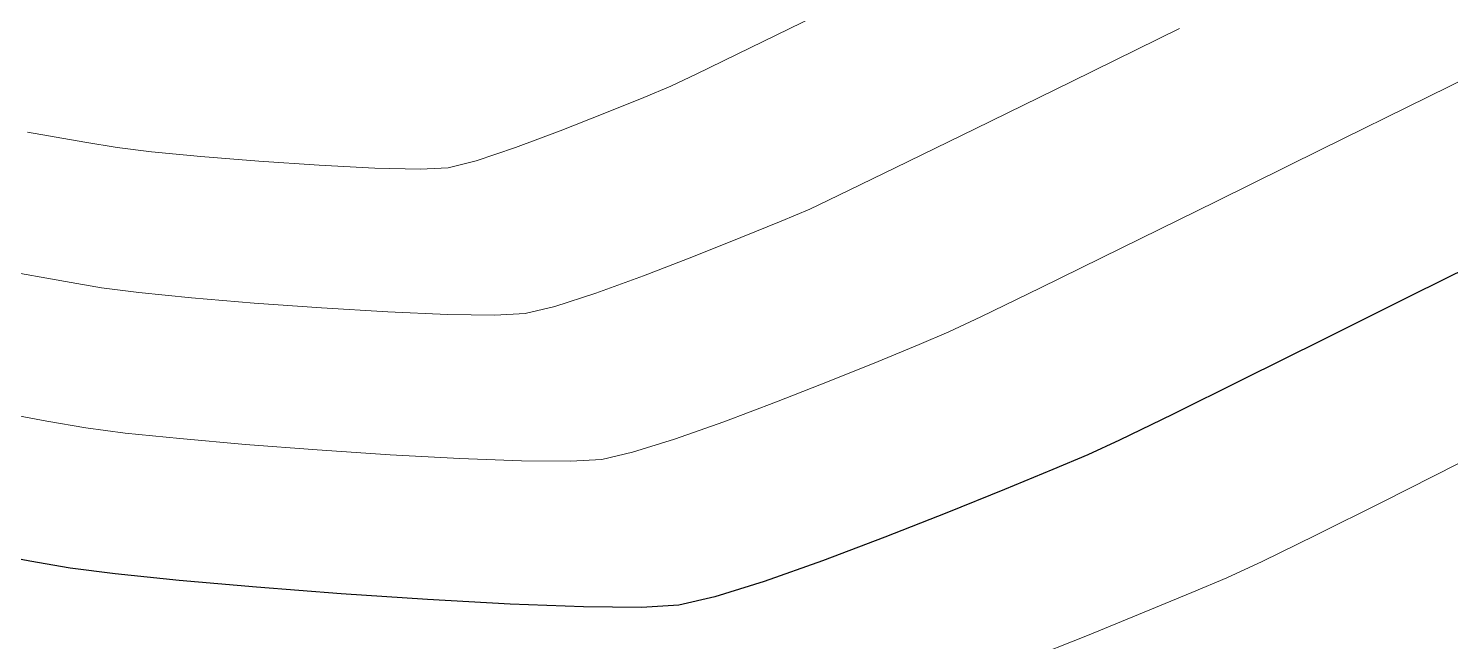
# Model space of a CAD drawing. Header units: millimetres. Extents: x 736950 to 740938, y 8500595 to 8502163.
# Drawn here: x 737828.7 to 737851.69, y 8501202.49 to 8501212.41 of the extents above; entities that cross this region are included whole.
import ezdxf

# ---------------------------------------------------------------- set-up
doc = ezdxf.new("R2010")
doc.units = ezdxf.units.MM
for name, color, linetype, lineweight in [('CONT-MJR', 80, 'Continuous', 30), ('CONT-MNR', 96, 'Continuous', 15), ('pista', 251, 'Continuous', 5)]:
    doc.layers.add(name, color=color, linetype=linetype, lineweight=lineweight)

msp = doc.modelspace()

# ---------------------------------------------------------------- hatches: boundary and pattern name
at = {"layer": 'pista'}
h = msp.add_hatch(dxfattribs=at)
h.set_pattern_fill('HONEY', color=256, scale=3, angle=9.94991650582834, style=0)
h.set_pattern_definition([(9.94991650582834, (1479841.21072825, -18.49207214638591), (0.4979252195647159, 0.4170677100899267), [0.375, -0.75]), (129.9499165058283, (1479841.21072825, -18.49207214638591), (-0.6101538418184378, 0.222682034283025), [0.3749999999999999, -0.7499999999999998]), (69.94991650582834, (1479841.21072825, -18.49207214638591), (-0.112228622253722, 0.6397497443729518), [-0.75, 0.375])])
h.paths.add_polyline_path([(737744.7999806425, 8501250.923935566), (737743.4751223363, 8501250.754223157), (737756.465848178, 8501242.026572531), (737763.5739612179, 8501242.006896213), (737770.002546867, 8501243.455222024), (737769.8468594846, 8501244.342704736), (737763.4750639071, 8501242.907173423), (737756.7405500773, 8501242.925815564)])
h.paths.add_polyline_path([(737794.2809870465, 8501256.017245878), (737809.7820272583, 8501263.709828075), (737823.391616501, 8501273.483615467), (737837.0791595323, 8501280.557800073), (737851.5530432165, 8501285.77819753), (737870.8510758049, 8501293.050216693, -0.9976846880626209), (737871.0089264096, 8501292.63424804), (737865.2748787645, 8501289.581801567, 0.7845063948290762), (737866.1540430214, 8501286.121818589), (737883.2588851704, 8501291.348365877), (737897.4188924351, 8501296.516943583), (737903.2981396064, 8501301.44146652, -0.5512150924587264), (737904.1219025984, 8501301.177325813), (737906.855912117, 8501297.98174819, 0.5618964424650519), (737910.2738656431, 8501298.536066804), (737914.22079628, 8501308.558674501), (737925.6412323939, 8501300.72656757, 0.340189525830376), (737928.7023693406, 8501300.894137181), (737936.9171069289, 8501306.117412793, -0.358727273887905), (737938.1716059428, 8501305.962964654), (737943.1732157968, 8501301.051021611, 0.3417074120720416), (737946.0555081918, 8501300.709858142), (737955.8779356404, 8501307.072689936), (737971.8320576148, 8501314.464803053), (737988.5677626224, 8501323.411181662), (738023.1375471824, 8501336.282937778), (738044.4246208373, 8501357.728329657), (738061.4456776979, 8501362.208386911), (738078.9085143938, 8501363.070318012), (738112.0997810266, 8501372.051506756), (738118.6561313582, 8501373.365123207), (738128.3493353954, 8501376.976906104), (738155.2251721952, 8501366.826195797), (738176.6167526407, 8501363.543890122), (738193.8053773039, 8501353.328603027), (738204.7313956148, 8501340.877429372), (738207.705198212, 8501335.751671141), (738214.35685511, 8501331.742925933), (738229.9282901662, 8501313.374534177), (738233.5603594936, 8501308.186787868), (738234.53883727, 8501308.358438132), (738230.6417003467, 8501313.924784988), (738214.9478837823, 8501332.43754055), (738208.3676942562, 8501336.403214611), (738205.4657963786, 8501341.405035153), (738194.387784551, 8501354.029418997), (738176.9261677533, 8501364.406946706), (738155.4549153853, 8501367.70147717), (738128.3514754312, 8501377.93815071), (738118.4090486554, 8501374.233504975), (738111.8936108743, 8501372.928085677), (738078.7671659255, 8501363.964436961), (738061.3074614278, 8501363.102660457), (738043.958527311, 8501358.536303693), (738022.6381405202, 8501337.057350922), (737988.196920163, 8501324.233464561), (737971.4304040315, 8501315.270615296), (737955.4419368334, 8501307.862588815), (737945.5806043665, 8501301.47455489, -0.3391433520832071), (737943.8038299843, 8501301.693147572), (737938.8116631231, 8501306.59581691, 0.3560082385246841), (737936.4342009705, 8501306.876887502), (737928.158540546, 8501301.61487459, -0.3502196171718997), (737926.1502499409, 8501301.468794718), (737914.5128481541, 8501309.44969617, 0.4302069892023044), (737913.4330382891, 8501309.014522241), (737909.4507249827, 8501298.90206584, -0.5704007069138802), (737907.5397775185, 8501298.566836312), (737904.9064502402, 8501301.644734057, 0.4931454261128044), (737902.7202336333, 8501302.131411942), (737896.9620044216, 8501297.308254998), (737882.9728831241, 8501292.20205278), (737866.0373022418, 8501287.027224885, -0.7384715771871906), (737865.6977918843, 8501288.787355538), (737871.5108758068, 8501291.881875956, 0.9119586051647783), (737870.5337161538, 8501293.892406015), (737851.2416702455, 8501286.62264278), (737836.7183275839, 8501281.384406622), (737822.9200107896, 8501274.252970394), (737809.3164408724, 8501264.483505804), (737793.8201376351, 8501256.79327439), (737778.9884914039, 8501246.402265295), (737769.846859484, 8501244.34270474), (737770.0025468671, 8501243.455222024), (737779.3594973255, 8501245.563292695)])
h.paths.add_polyline_path([(738260.5182952256, 8501271.251537092), (738234.538837269, 8501308.358438132), (738233.56035949, 8501308.186787868), (738259.6897886079, 8501270.86568047), (738269.3749442189, 8501234.589470252), (738274.5057655985, 8501215.583008338), (738279.7983711922, 8501189.602392923), (738280.7089290785, 8501189.641305126), (738275.382018582, 8501215.790318219), (738270.2441657205, 8501234.822827347)])

# ---------------------------------------------------------------- linework, layer by layer
at = {"layer": 'CONT-MJR', "extrusion": (0.4448722406165569, -0.8955940428167242, 0), "elevation": -7285381.865183911}
msp.add_lwpolyline([(4442768.1201311, 3610.00000000001), (4442766.4989915, 3610.00000000001)], dxfattribs=at)
at = {"layer": 'CONT-MJR', "extrusion": (0.4461250809828343, -0.8949706208128062, 0), "elevation": -7279157.615416542}
msp.add_lwpolyline([(4452957.16305864, 3610.000000000013), (4452955.574181578, 3610.000000000013)], dxfattribs=at)
at = {"layer": 'CONT-MJR', "elevation": 3610}
for points in [[(737849.6340126116, 8501207.376208317), (737848.3208511933, 8501206.721906148)], [(737845.8239101421, 8501205.50795049), (737845.2591797783, 8501205.270668993)], [(737844.4758152297, 8501204.947152128), (737843.5457406644, 8501204.570990436)], [(737842.540880251, 8501204.175774442), (737841.5331581577, 8501203.795094682)], [(737830.1020813511, 8501203.583254091), (737829.3705389623, 8501203.677238446)], [(737840.5944985531, 8501203.462541688), (737839.7968256057, 8501203.211705992)], [(737835.1518822435, 8501203.169257293), (737833.7536968945, 8501203.262556536)], [(737838.6097117721, 8501203.041521382), (737837.6712944695, 8501203.050785284)], [(737839.7968256057, 8501203.211705992), (737839.212063484, 8501203.076178126)]]:
    msp.add_lwpolyline(points, dxfattribs=at)
at = {"layer": 'CONT-MJR', "extrusion": (0.443966290740719, -0.896043488166689, 0), "elevation": -7289871.142585319}
msp.add_lwpolyline([(4435393.398298175, 3610.000000000003), (4435392.142363209, 3610.000000000003)], dxfattribs=at)
at = {"layer": 'CONT-MJR', "extrusion": (0.4383097571470834, -0.8988239854330017, 0), "elevation": -7317682.380533751}
msp.add_lwpolyline([(4389356.366218338, 3610), (4389355.410935552, 3610)], dxfattribs=at)
at = {"layer": 'CONT-MJR', "extrusion": (0.4203886412005048, -0.907344141078562, 0), "elevation": -7403337.006414633}
msp.add_lwpolyline([(4243290.882715316, 3610.000000000003), (4243290.317397708, 3610.000000000003)], dxfattribs=at)
at = {"layer": 'CONT-MJR', "extrusion": (0.381713029022129, -0.9242808899218631, 0), "elevation": -7575856.424151245}
msp.add_lwpolyline([(3926997.086985266, 3610.00000000001), (3926996.239445781, 3610.00000000001)], dxfattribs=at)
at = {"layer": 'CONT-MJR', "extrusion": (0.3660128949403802, -0.930609778982234, 0), "elevation": -7641243.854702557}
msp.add_lwpolyline([(3798194.914533791, 3610.000000000003), (3798193.834746714, 3610.000000000003)], dxfattribs=at)
at = {"layer": 'CONT-MJR', "extrusion": (-0.1860634251811319, -0.9825377355653396, 0), "elevation": -8490036.461573336}
msp.add_lwpolyline([(-856818.5355987325, 3610), (-856819.6855971396, 3610)], dxfattribs=at)
at = {"layer": 'CONT-MJR', "extrusion": (-0.1727698246551648, -0.9849622265288266, 0), "elevation": -8500839.153081285}
msp.add_lwpolyline([(-742017.409069909, 3610.00000000001), (-742018.069342457, 3610.00000000001)], dxfattribs=at)
at = {"layer": 'CONT-MJR', "extrusion": (0.3339462273660293, -0.9425921266528786, 0), "elevation": -7766768.367935688}
msp.add_lwpolyline([(3534428.555314009, 3610), (3534427.559486039, 3610)], dxfattribs=at)
at = {"layer": 'CONT-MJR', "extrusion": (-0.10160956007234, -0.9948243550003717, 0), "elevation": -8532174.963518219}
msp.add_lwpolyline([(-129791.1600803245, 3610), (-129792.2007769106, 3610)], dxfattribs=at)
at = {"layer": 'CONT-MJR', "extrusion": (-0.08746743405125026, -0.9961673795002978, 0), "elevation": -8533157.7871401}
msp.add_lwpolyline([(-8573.891402435955, 3610), (-8575.143876135815, 3610)], dxfattribs=at)
at = {"layer": 'CONT-MJR', "extrusion": (-0.0767854337690789, -0.9970476403667453, 0), "elevation": -8532759.538037164}
msp.add_lwpolyline([(82886.82303191524, 3610.000000000013), (82885.4503474664, 3610.000000000013)], dxfattribs=at)
at = {"layer": 'CONT-MJR', "extrusion": (-0.05472593694468489, -0.9985014130313118, 0), "elevation": -8528842.096967153}
msp.add_lwpolyline([(271494.4714836024, 3610.000000000003), (271493.1331438629, 3610.000000000003)], dxfattribs=at)
at = {"layer": 'CONT-MJR', "extrusion": (-0.03820296682015847, -0.9992700002132247, 0), "elevation": -8523184.762446007}
msp.add_lwpolyline([(412527.8718711698, 3610.000000000013), (412526.6879287871, 3610.000000000013)], dxfattribs=at)
at = {"layer": 'CONT-MJR', "extrusion": (0.05744073012498979, -0.9983489182258416, 0), "elevation": -8444784.871664856}
msp.add_lwpolyline([(1224936.290824668, 3610), (1224935.687476779, 3610)], dxfattribs=at)
at = {"layer": 'CONT-MNR', "extrusion": (0.4387364751969485, -0.8986157718022523, 0), "elevation": -7315605.783769802}
msp.add_lwpolyline([(4392828.22155991, 3607), (4392826.819132137, 3607)], dxfattribs=at)
at = {"layer": 'CONT-MNR', "extrusion": (0.4412949625705755, -0.8973621097471379, 0), "elevation": -7303057.601062947}
msp.add_lwpolyline([(4413658.428847453, 3608), (4413656.48472026, 3608)], dxfattribs=at)
at = {"layer": 'CONT-MNR'}
for points, elevation in [([(737840.3669664839, 8501212.092359973), (737839.49022363, 8501211.667193688)], 3607), ([(737839.49022363, 8501211.667193688), (737839.0826497697, 8501211.475095116)], 3607), ([(737839.0826497697, 8501211.475095116), (737838.6446664464, 8501211.291658424)], 3607), ([(737838.6446664464, 8501211.291658424), (737838.0184245314, 8501211.035650661)], 3607), ([(737838.0184245314, 8501211.035650661), (737837.2966695307, 8501210.750386482)], 3607), ([(737829.6113407036, 8501210.565745449), (737828.682802442, 8501210.729091419)], 3607), ([(737837.2966695307, 8501210.750386482), (737836.5721469482, 8501210.479180556)], 3607), ([(737844.0010422067, 8501210.781368865), (737842.7123650339, 8501210.149825241)], 3608), ([(737830.6890260669, 8501210.410077123), (737830.1319558152, 8501210.479181083)], 3607), ([(737831.4879108922, 8501210.333665747), (737830.6890260669, 8501210.410077123)], 3607), ([(737832.4250739325, 8501210.258809939), (737831.4879108922, 8501210.333665747)], 3607), ([(737833.3969788281, 8501210.194372686), (737832.4250739325, 8501210.258809939)], 3607), ([(737834.3000892214, 8501210.149216965), (737833.3969788281, 8501210.194372686)], 3607), ([(737835.937602291, 8501210.265347531), (737835.4857810636, 8501210.152202075)], 3607), ([(737842.7123650339, 8501210.149825241), (737841.7909684541, 8501209.702310402)], 3608), ([(737841.3297365604, 8501209.486046908), (737840.8669427232, 8501209.291860886)], 3608), ([(737847.9082034774, 8501209.615010675), (737846.3624406571, 8501208.85062212)], 3609), ([(737829.8781501973, 8501208.211866872), (737829.2951160545, 8501208.311359227)], 3608), ([(737830.48214439, 8501208.135250082), (737829.8781501973, 8501208.211866872)], 3608), ([(737831.3356845332, 8501208.050390124), (737830.48214439, 8501208.135250082)], 3608), ([(737832.350029285, 8501207.964883493), (737831.3356845332, 8501208.050390124)], 3608), ([(737833.4364373032, 8501207.886326676), (737832.350029285, 8501207.964883493)], 3608), ([(737834.506167246, 8501207.822316172), (737833.4364373032, 8501207.886326676)], 3608), ([(737837.2062777478, 8501207.908427214), (737836.7278752036, 8501207.793527426)], 3608), ([(737835.470477772, 8501207.780448465), (737834.506167246, 8501207.822316172)], 3608), ([(737836.2406275383, 8501207.768320052), (737835.470477772, 8501207.780448465)], 3608), ([(737844.0969800875, 8501207.739875453), (737843.576823351, 8501207.4969987)], 3609), ([(737840.7928100105, 8501206.36731179), (737839.9382604499, 8501206.044494892)], 3609), ([(737828.9947124171, 8501206.053668562), (737827.9010329829, 8501206.257360037)], 3609), ([(737829.6243445799, 8501205.94455266), (737828.9947124171, 8501206.053668562)], 3609), ([(737839.9382604499, 8501206.044494892), (737839.1422759639, 8501205.762489546)], 3609), ([(737830.2614853868, 8501205.86224102), (737829.6243445799, 8501205.94455266)], 3609), ([(737831.1483505237, 8501205.77118132), (737830.2614853868, 8501205.86224102)], 3609), ([(737839.1422759639, 8501205.762489546), (737838.4658483344, 8501205.54978057)], 3609), ([(737837.461273356, 8501205.405137217), (737836.6707418335, 8501205.412176518)], 3609), ([(737851.8163981471, 8501205.367758604), (737850.5920594309, 8501204.750449685)], 3611), ([(737847.5066669311, 8501203.281539865), (737846.7360573455, 8501202.96228698)], 3611), ([(737846.7360573455, 8501202.96228698), (737845.8173609816, 8501202.58832125)], 3611), ([(737845.8173609816, 8501202.58832125), (737844.808770646, 8501202.186820285)], 3611)]:
    msp.add_lwpolyline(points, dxfattribs=dict(at, elevation=elevation))
at = {"layer": 'CONT-MNR', "extrusion": (0.4401240255520246, -0.8979369922950501, 0), "elevation": -7308806.012111142}
msp.add_lwpolyline([(4404133.205713575, 3609), (4404131.342070173, 3609)], dxfattribs=at)
at = {"layer": 'CONT-MNR', "extrusion": (0.4411463220666282, -0.8974351912684764, 0), "elevation": -7303788.556272707}
msp.add_lwpolyline([(4412446.783227685, 3608), (4412445.041515654, 3608)], dxfattribs=at)
at = {"layer": 'CONT-MNR', "extrusion": (0.4422464611583902, -0.8968935653648547, 0), "elevation": -7298369.577369689}
msp.add_lwpolyline([(4421404.721692134, 3609.000000000009), (4421402.792090064, 3609.000000000009)], dxfattribs=at)
at = {"layer": 'CONT-MNR', "extrusion": (-0.1640213737186015, -0.9864567851474604, 0), "elevation": -8507096.670969244}
msp.add_lwpolyline([(-666542.6811121908, 3607.000000000003), (-666543.2088749066, 3607.000000000003)], dxfattribs=at)
at = {"layer": 'CONT-MNR', "extrusion": (0.3193418119479635, -0.9476395977067398, 0), "elevation": -7820461.610640105}
msp.add_lwpolyline([(3413995.110575188, 3607), (3413994.44096972, 3607)], dxfattribs=at)
at = {"layer": 'CONT-MNR', "extrusion": (0.4432581771959129, -0.8963939916961495, 0), "elevation": -7293376.10220702}
msp.add_lwpolyline([(4429634.992810667, 3609.00000000001), (4429633.109609171, 3609.00000000001)], dxfattribs=at)
at = {"layer": 'CONT-MNR', "extrusion": (-0.02327184894997392, -0.9997291738498231, 0), "elevation": -8516078.567582201}
msp.add_lwpolyline([(539796.327759197, 3607.000000000013), (539795.5967816974, 3607.000000000013)], dxfattribs=at)
at = {"layer": 'CONT-MNR', "extrusion": (0.04391399766177023, -0.9990353150961993, 0), "elevation": -8460607.85730685}
msp.add_lwpolyline([(1110445.829772462, 3607), (1110445.374420881, 3607)], dxfattribs=at)
at = {"layer": 'CONT-MNR', "extrusion": (0.4245321193462276, -0.9054128779973258, 0), "elevation": -7383867.2037656}
msp.add_lwpolyline([(4277088.031395998, 3608.000000000003), (4277087.521979901, 3608.000000000003)], dxfattribs=at)
at = {"layer": 'CONT-MNR', "extrusion": (0.3803398227995441, -0.9248468085000952, 0), "elevation": -7581686.017381638}
msp.add_lwpolyline([(3915738.206621129, 3608.000000000009), (3915737.501416917, 3608.000000000009)], dxfattribs=at)
at = {"layer": 'CONT-MNR', "extrusion": (0.3720090941344082, -0.928229084806815, 0), "elevation": -7616586.201867987}
msp.add_lwpolyline([(3847411.815191794, 3608.00000000001), (3847410.989001716, 3608.00000000001)], dxfattribs=at)
at = {"layer": 'CONT-MNR', "extrusion": (0.4419541969986042, -0.897037617803913, 0), "elevation": -7299809.839194811}
msp.add_lwpolyline([(4419020.874363177, 3609.000000000013), (4419019.421063331, 3609.000000000013)], dxfattribs=at)
at = {"layer": 'CONT-MNR', "extrusion": (0.3602430243482537, -0.9328584905592185, 0), "elevation": -7664623.216835875}
msp.add_lwpolyline([(3750800.932163336, 3608), (3750800.067233411, 3608)], dxfattribs=at)
at = {"layer": 'CONT-MNR', "extrusion": (-0.1791985703121171, -0.9838129255087541, 0), "elevation": -8495816.573976858}
msp.add_lwpolyline([(-797518.3779668739, 3608.00000000001), (-797519.4212414883, 3608.00000000001)], dxfattribs=at)
at = {"layer": 'CONT-MNR', "extrusion": (0.3419140781435663, -0.9397312185764796, 0), "elevation": -7736573.51477786}
msp.add_lwpolyline([(3600052.840008793, 3608.000000000003), (3600052.018394541, 3608.000000000003)], dxfattribs=at)
at = {"layer": 'CONT-MNR', "extrusion": (0.309100303487137, -0.9510294434896114, 0), "elevation": -7856833.321756469}
msp.add_lwpolyline([(3329431.548905329, 3608.00000000001), (3329430.852174359, 3608.00000000001)], dxfattribs=at)
at = {"layer": 'CONT-MNR', "extrusion": (0.437884394870638, -0.8990312879587535, 0), "elevation": -7319761.327670154}
msp.add_lwpolyline([(4385892.205479362, 3609), (4385891.135665719, 3609)], dxfattribs=at)
at = {"layer": 'CONT-MNR', "extrusion": (0.05166511670987319, -0.9986644660321882, 0), "elevation": -8451733.72109325}
msp.add_lwpolyline([(1176067.214689907, 3608.00000000001), (1176066.726790635, 3608.00000000001)], dxfattribs=at)
at = {"layer": 'CONT-MNR', "extrusion": (0.3873639626339473, -0.9219268737012312, 0), "elevation": -7551677.638671183}
msp.add_lwpolyline([(3973299.245272123, 3609.000000000003), (3973298.725825245, 3609.000000000003)], dxfattribs=at)
at = {"layer": 'CONT-MNR', "extrusion": (0.3817130266585481, -0.9242808908979837, 0), "elevation": -7575859.130944912}
msp.add_lwpolyline([(3926995.843024211, 3609), (3926995.124309699, 3609)], dxfattribs=at)
at = {"layer": 'CONT-MNR', "extrusion": (0.374938332839977, -0.9270497540947727, 0), "elevation": -7604396.466769107}
msp.add_lwpolyline([(3871445.034410675, 3609), (3871444.183642571, 3609)], dxfattribs=at)
at = {"layer": 'CONT-MNR', "extrusion": (-0.3660128930819839, 0.9306097797131494, 0), "elevation": 7641246.541569758}
msp.add_lwpolyline([(-3798193.91050783, 3609.000000000013), (-3798192.994847075, 3609.000000000013)], dxfattribs=at)
at = {"layer": 'CONT-MNR', "extrusion": (-0.08763321124925706, -0.9961528097064943, 0), "elevation": -8533158.527745022}
msp.add_lwpolyline([(-9994.324952359195, 3609.000000000003), (-9995.389700992499, 3609.000000000003)], dxfattribs=at)
at = {"layer": 'CONT-MNR', "extrusion": (-0.0766443063814207, -0.9970584989353991, 0), "elevation": -8532750.010207033}
msp.add_lwpolyline([(84094.02410835715, 3609.000000000013), (84092.8621881418, 3609.000000000013)], dxfattribs=at)
at = {"layer": 'CONT-MNR', "extrusion": (-0.06618829037316475, -0.9978071508149648, 0), "elevation": -8531399.656247614}
msp.add_lwpolyline([(173536.3291814649, 3609.000000000013), (173535.1461719178, 3609.000000000013)], dxfattribs=at)
at = {"layer": 'CONT-MNR', "extrusion": (-0.05411823616438463, -0.9985345344626074, 0), "elevation": -8528677.591130696}
msp.add_lwpolyline([(276684.1573625522, 3609.000000000013), (276683.0293182209, 3609.000000000013)], dxfattribs=at)
at = {"layer": 'CONT-MNR', "extrusion": (-0.03740117442115981, -0.9993003313078197, 0), "elevation": -8522853.342920577}
msp.add_lwpolyline([(419365.3631124515, 3609.000000000013), (419364.3659848597, 3609.000000000013)], dxfattribs=at)
at = {"layer": 'CONT-MNR', "extrusion": (0.05831574962045236, -0.9982981885920684, 0), "elevation": -8443710.412145393}
msp.add_lwpolyline([(1232336.47650575, 3609.000000000013), (1232335.966942581, 3609.000000000013)], dxfattribs=at)
at = {"layer": 'CONT-MNR', "extrusion": (0.225781163995599, -0.974178046347172, 0), "elevation": -8115097.786421012}
msp.add_lwpolyline([(2638198.119575229, 3609.000000000011), (2638197.610552271, 3609.000000000011)], dxfattribs=at)
at = {"layer": 'CONT-MNR', "extrusion": (0.4477942305012258, -0.894136637841116, 0), "elevation": -7270833.395069885}
msp.add_lwpolyline([(4466529.687174083, 3611.000000000006), (4466528.474909053, 3611.000000000006)], dxfattribs=at)
at = {"layer": 'CONT-MNR', "extrusion": (0.4404921100093656, -0.8977564820258873, 0), "elevation": -7306994.295697556}
msp.add_lwpolyline([(4407122.557710456, 3611.000000000013), (4407121.592920725, 3611.000000000013)], dxfattribs=at)
at = {"layer": 'CONT-MNR', "extrusion": (0.4193045779805982, -0.9078456206230839, 0), "elevation": -7408397.310637821}
msp.add_lwpolyline([(4234446.32270605, 3611), (4234445.693760253, 3611)], dxfattribs=at)
at = {"layer": 'CONT-MNR', "extrusion": (0.3877098178247666, -0.9217814801580071, 0), "elevation": -7550181.021589633}
msp.add_lwpolyline([(3976134.754620154, 3611.000000000013), (3976134.142403468, 3611.000000000013)], dxfattribs=at)

doc.saveas('drawing.dxf')
